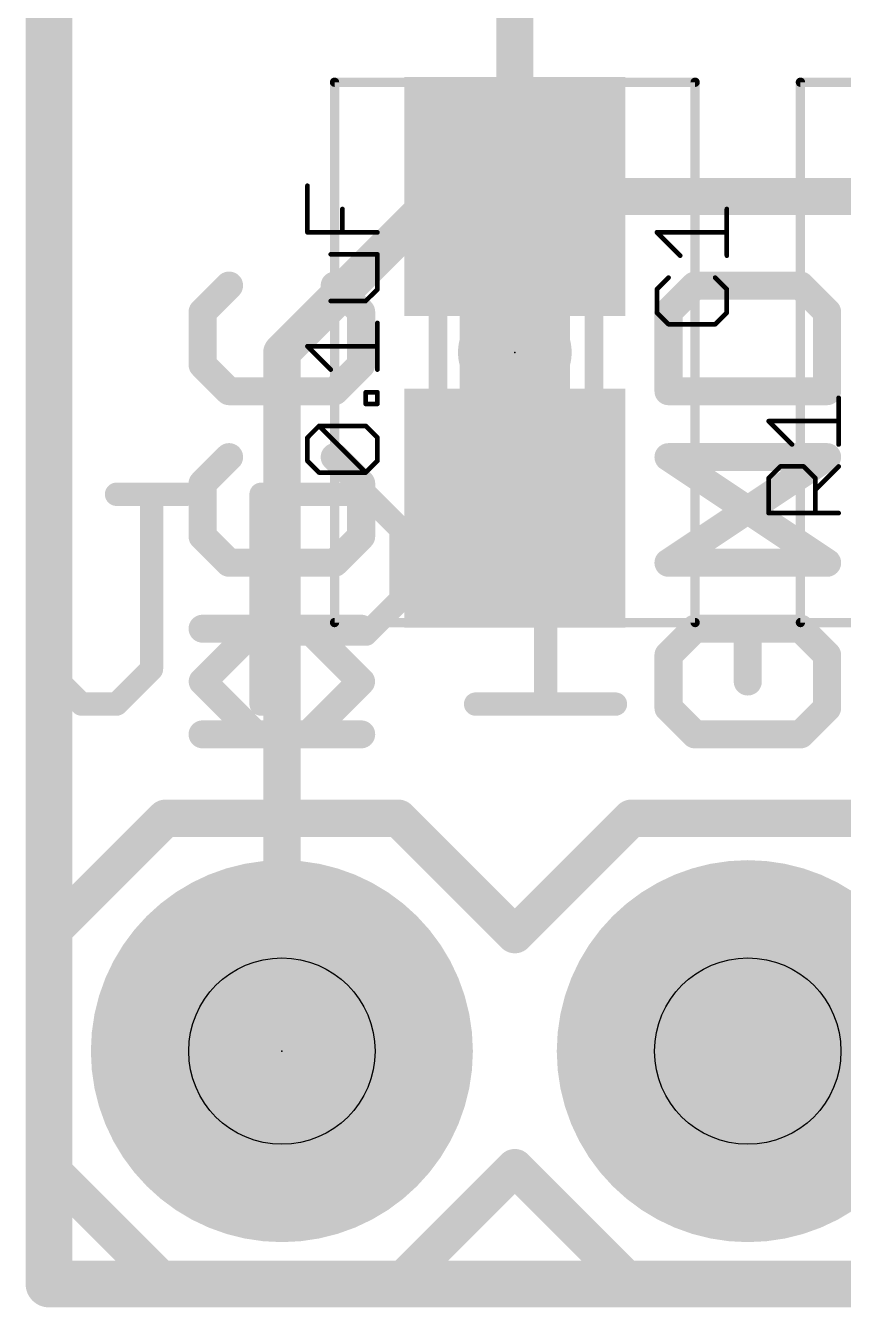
# Model space of a CAD drawing. Extents: x -43 to 64, y -8 to 16.
# Drawn here: x -0.13 to 4.33, y -0.13 to 6.86 of the extents above; entities that cross this region are included whole.
import ezdxf

# ---------------------------------------------------------------- set-up
doc = ezdxf.new("R2010")
doc.units = 0
for name, color, linetype in [('1', 12, 'CONTINUOUS'), ('16', 132, 'CONTINUOUS'), ('17', 110, 'CONTINUOUS'), ('20', 53, 'CONTINUOUS'), ('21', 41, 'CONTINUOUS'), ('22', 40, 'CONTINUOUS'), ('23', 53, 'CONTINUOUS'), ('25', 253, 'CONTINUOUS'), ('27', 253, 'CONTINUOUS'), ('29', 253, 'CONTINUOUS'), ('30', 253, 'CONTINUOUS'), ('31', 253, 'CONTINUOUS'), ('35', 253, 'CONTINUOUS'), ('39', 12, 'CONTINUOUS'), ('44', 253, 'CONTINUOUS'), ('51', 53, 'CONTINUOUS')]:
    doc.layers.add(name, color=color, linetype=linetype)

# ---------------------------------------------------------------- blocks, each defined once
blk = doc.blocks.new('RECT')
blk.add_solid([(-0.5, -0.5), (0.5, -0.5), (-0.5, 0.5), (0.5, 0.5)])
blk = doc.blocks.new('ROUNDP')
at = {"const_width": 0.5}
blk.add_lwpolyline([(0, -0.25, 1), (0, 0.25, 1), (0, -0.25)], format="xyb", dxfattribs=at)

msp = doc.modelspace()

# ---------------------------------------------------------------- linework, layer by layer
at = {"layer": '1'}
for points, const_width in [([(0, 0), (0, 15.24)], 0.254), ([(2.54, 7.62), (2.54, 5.93)], 0.2032), ([(2.12, 5.93), (1.27, 5.08)], 0.2032), ([(2.54, 5.93), (2.12, 5.93)], 0.2032), ([(5.08, 5.93), (2.54, 5.93)], 0.2032), ([(1.27, 5.08), (1.27, 1.27)], 0.2032), ([(15.24, 0), (0, 0)], 0.254)]:
    msp.add_lwpolyline(points, dxfattribs=dict(at, const_width=const_width))
for points, const_width in [([(2.12, 5.9808, 1), (2.12, 5.8792)], 0.1016), ([(2.1559, 5.8941, 1), (2.0841, 5.9659)], 0.1016), ([(2.54, 5.9808, 1), (2.54, 5.8792)], 0.1016), ([(2.54, 5.8792, 1), (2.54, 5.9808)], 0.1016), ([(2.4892, 5.93, 1), (2.5908, 5.93)], 0.1016), ([(1.3208, 5.08, 1), (1.2192, 5.08)], 0.1016), ([(1.2341, 5.1159, 1), (1.3059, 5.0441)], 0.1016), ([(1.2192, 1.27, 1), (1.3208, 1.27)], 0.1016), ([(0, 0.0635, 1), (0, -0.0635)], 0.127), ([(-0.0635, 0, 1), (0.0635, 0)], 0.127)]:
    msp.add_lwpolyline(points, format="xyb", dxfattribs=dict(at, const_width=const_width))
at = {"layer": '16', "const_width": 0.254}
for points in [[(0, 0), (0, 15.24)], [(15.24, 0), (0, 0)]]:
    msp.add_lwpolyline(points, dxfattribs=at)
at = {"layer": '16', "const_width": 0.127}
for points in [[(0, 0.0635, 1), (0, -0.0635)], [(-0.0635, 0, 1), (0.0635, 0)]]:
    msp.add_lwpolyline(points, format="xyb", dxfattribs=at)
at = {"layer": '20', "const_width": 0.2032}
for points in [[(0, 15.24), (0, 0)], [(0, 0), (15.24, 0)]]:
    msp.add_lwpolyline(points, dxfattribs=at)
at = {"layer": '20', "const_width": 0.1016}
for points in [[(0, 0.0508, 1), (0, -0.0508)], [(-0.0508, 0, 1), (0.0508, 0)]]:
    msp.add_lwpolyline(points, format="xyb", dxfattribs=at)
at = {"layer": '21'}
for points, const_width in [([(0.9815, 5.4445), (0.8375, 5.3004)], 0.1524), ([(1.7018, 5.3004), (1.5577, 5.4445)], 0.1524), ([(3.5215, 5.4445), (3.3775, 5.3004)], 0.1524), ([(4.0977, 5.4445), (3.5215, 5.4445)], 0.1524), ([(4.2418, 5.3004), (4.0977, 5.4445)], 0.1524), ([(0.8375, 5.3004), (0.8375, 5.0123)], 0.1524), ([(1.7018, 5.0123), (1.7018, 5.3004)], 0.1524), ([(2.5705, 5.08), (2.5095, 5.08)], 0.5588), ([(3.3775, 5.3004), (3.3775, 4.8682)], 0.1524), ([(4.2418, 4.8682), (4.2418, 5.3004)], 0.1524), ([(0.8375, 5.0123), (0.9815, 4.8682)], 0.1524), ([(1.5577, 4.8682), (1.7018, 5.0123)], 0.1524), ([(0.9815, 4.8682), (1.5577, 4.8682)], 0.1524), ([(3.3775, 4.8682), (4.2418, 4.8682)], 0.1524), ([(0.9815, 4.5089), (0.8375, 4.3649)], 0.1524), ([(1.7018, 4.3649), (1.5577, 4.5089)], 0.1524), ([(3.3775, 3.9327), (4.2418, 4.5089)], 0.1524), ([(4.2418, 4.5089), (3.3775, 4.5089)], 0.1524), ([(0.8375, 4.3649), (0.8375, 4.0768)], 0.1524), ([(1.7018, 4.0768), (1.7018, 4.3649)], 0.1524), ([(0.8375, 4.0768), (0.9815, 3.9327)], 0.1524), ([(1.5577, 3.9327), (1.7018, 4.0768)], 0.1524), ([(0.9815, 3.9327), (1.5577, 3.9327)], 0.1524), ([(4.2418, 3.9327), (3.3775, 3.9327)], 0.1524), ([(1.4137, 3.5734), (0.8375, 3.5734)], 0.1524), ([(1.7018, 3.2853), (1.4137, 3.5734)], 0.1524), ([(3.5215, 3.5734), (3.3775, 3.4294)], 0.1524), ([(4.0977, 3.5734), (3.8096, 3.5734)], 0.1524), ([(3.8096, 3.5734), (3.8096, 3.2853)], 0.1524), ([(4.2418, 3.4294), (4.0977, 3.5734)], 0.1524), ([(3.3775, 3.4294), (3.3775, 3.1413)], 0.1524), ([(4.2418, 3.1413), (4.2418, 3.4294)], 0.1524), ([(1.4137, 2.9972), (1.7018, 3.2853)], 0.1524), ([(3.3775, 3.1413), (3.5215, 2.9972)], 0.1524), ([(4.0977, 2.9972), (4.2418, 3.1413)], 0.1524), ([(0.8375, 2.9972), (1.4137, 2.9972)], 0.1524), ([(3.5215, 2.9972), (4.0977, 2.9972)], 0.1524), ([(0.635, 2.54), (0, 1.905)], 0.2032), ([(0.635, 2.54), (1.905, 2.54)], 0.2032), ([(1.905, 2.54), (2.54, 1.905)], 0.2032), ([(2.54, 1.905), (3.175, 2.54)], 0.2032), ([(3.175, 2.54), (4.445, 2.54)], 0.2032), ([(0, 1.905), (0, 0.635)], 0.2032), ([(0, 0.635), (0.635, 0)], 0.2032), ([(2.54, 0.635), (1.905, 0)], 0.2032), ([(3.175, 0), (2.54, 0.635)], 0.2032), ([(1.905, 0), (0.635, 0)], 0.2032), ([(4.445, 0), (3.175, 0)], 0.2032)]:
    msp.add_lwpolyline(points, dxfattribs=dict(at, const_width=const_width))
for points, const_width in [([(1.0085, 5.4175, 1), (0.9546, 5.4714)], 0.0762), ([(1.5847, 5.4714, 1), (1.5308, 5.4175)], 0.0762), ([(3.5215, 5.4826, 1), (3.5215, 5.4064)], 0.0762), ([(3.5485, 5.4175, 1), (3.4946, 5.4714)], 0.0762), ([(4.1247, 5.4714, 1), (4.0708, 5.4175)], 0.0762), ([(4.0977, 5.4064, 1), (4.0977, 5.4826)], 0.0762), ([(0.8756, 5.3004, 1), (0.7994, 5.3004)], 0.0762), ([(0.8105, 5.3273, 1), (0.8644, 5.2735)], 0.0762), ([(1.7399, 5.3004, 1), (1.6637, 5.3004)], 0.0762), ([(1.6749, 5.2735, 1), (1.7287, 5.3273)], 0.0762), ([(2.5095, 5.2197, 1), (2.5095, 4.9403)], 0.2794), ([(2.5705, 4.9403, 1), (2.5705, 5.2197)], 0.2794), ([(3.4156, 5.3004, 1), (3.3394, 5.3004)], 0.0762), ([(3.3505, 5.3273, 1), (3.4044, 5.2735)], 0.0762), ([(4.2799, 5.3004, 1), (4.2037, 5.3004)], 0.0762), ([(4.2149, 5.2735, 1), (4.2687, 5.3273)], 0.0762), ([(0.8644, 5.0392, 1), (0.8105, 4.9854)], 0.0762), ([(0.7994, 5.0123, 1), (0.8756, 5.0123)], 0.0762), ([(1.6637, 5.0123, 1), (1.7399, 5.0123)], 0.0762), ([(1.7287, 4.9854, 1), (1.6749, 5.0392)], 0.0762), ([(0.9815, 4.9063, 1), (0.9815, 4.8301)], 0.0762), ([(0.9546, 4.8413, 1), (1.0085, 4.8952)], 0.0762), ([(1.5308, 4.8952, 1), (1.5847, 4.8413)], 0.0762), ([(1.5577, 4.8301, 1), (1.5577, 4.9063)], 0.0762), ([(3.3775, 4.9063, 1), (3.3775, 4.8301)], 0.0762), ([(3.3394, 4.8682, 1), (3.4156, 4.8682)], 0.0762), ([(4.2037, 4.8682, 1), (4.2799, 4.8682)], 0.0762), ([(4.2418, 4.8301, 1), (4.2418, 4.9063)], 0.0762), ([(1.0085, 4.482, 1), (0.9546, 4.5359)], 0.0762), ([(1.5847, 4.5359, 1), (1.5308, 4.482)], 0.0762), ([(3.3775, 4.547, 1), (3.3775, 4.4708)], 0.0762), ([(4.2629, 4.4772, 1), (4.2207, 4.5406)], 0.0762), ([(4.2418, 4.4708, 1), (4.2418, 4.547)], 0.0762), ([(0.8105, 4.3918, 1), (0.8644, 4.3379)], 0.0762), ([(0.8756, 4.3649, 1), (0.7994, 4.3649)], 0.0762), ([(1.7399, 4.3649, 1), (1.6637, 4.3649)], 0.0762), ([(1.6749, 4.3379, 1), (1.7287, 4.3918)], 0.0762), ([(0.8644, 4.1037, 1), (0.8105, 4.0498)], 0.0762), ([(1.7287, 4.0498, 1), (1.6749, 4.1037)], 0.0762), ([(0.7994, 4.0768, 1), (0.8756, 4.0768)], 0.0762), ([(1.6637, 4.0768, 1), (1.7399, 4.0768)], 0.0762), ([(0.9815, 3.9708, 1), (0.9815, 3.8946)], 0.0762), ([(0.9546, 3.9058, 1), (1.0085, 3.9597)], 0.0762), ([(1.5308, 3.9597, 1), (1.5847, 3.9058)], 0.0762), ([(1.5577, 3.8946, 1), (1.5577, 3.9708)], 0.0762), ([(3.3563, 3.9644, 1), (3.3986, 3.901)], 0.0762), ([(3.3775, 3.9708, 1), (3.3775, 3.8946)], 0.0762), ([(4.2418, 3.8946, 1), (4.2418, 3.9708)], 0.0762), ([(0.8375, 3.6115, 1), (0.8375, 3.5353)], 0.0762), ([(1.4406, 3.6004, 1), (1.3867, 3.5465)], 0.0762), ([(1.4137, 3.5353, 1), (1.4137, 3.6115)], 0.0762), ([(3.5485, 3.5465, 1), (3.4946, 3.6004)], 0.0762), ([(3.8096, 3.6115, 1), (3.8096, 3.5353)], 0.0762), ([(3.8477, 3.5734, 1), (3.7715, 3.5734)], 0.0762), ([(4.1247, 3.6004, 1), (4.0708, 3.5465)], 0.0762), ([(4.0977, 3.5353, 1), (4.0977, 3.6115)], 0.0762), ([(3.3505, 3.4563, 1), (3.4044, 3.4024)], 0.0762), ([(3.4156, 3.4294, 1), (3.3394, 3.4294)], 0.0762), ([(4.2799, 3.4294, 1), (4.2037, 3.4294)], 0.0762), ([(4.2149, 3.4024, 1), (4.2687, 3.4563)], 0.0762), ([(1.7287, 3.2584, 1), (1.6749, 3.3123)], 0.0762), ([(1.6749, 3.2584, 1), (1.7287, 3.3123)], 0.0762), ([(3.7715, 3.2853, 1), (3.8477, 3.2853)], 0.0762), ([(3.4044, 3.1682, 1), (3.3505, 3.1143)], 0.0762), ([(4.2687, 3.1143, 1), (4.2149, 3.1682)], 0.0762), ([(3.3394, 3.1413, 1), (3.4156, 3.1413)], 0.0762), ([(4.2037, 3.1413, 1), (4.2799, 3.1413)], 0.0762), ([(0.8375, 3.0353, 1), (0.8375, 2.9591)], 0.0762), ([(1.3867, 3.0241, 1), (1.4406, 2.9703)], 0.0762), ([(1.4137, 2.9591, 1), (1.4137, 3.0353)], 0.0762), ([(3.5215, 3.0353, 1), (3.5215, 2.9591)], 0.0762), ([(3.4946, 2.9703, 1), (3.5485, 3.0241)], 0.0762), ([(4.0708, 3.0241, 1), (4.1247, 2.9703)], 0.0762), ([(4.0977, 2.9591, 1), (4.0977, 3.0353)], 0.0762), ([(0.635, 2.5908, 1), (0.635, 2.4892)], 0.1016), ([(0.6709, 2.5041, 1), (0.5991, 2.5759)], 0.1016), ([(1.9409, 2.5759, 1), (1.8691, 2.5041)], 0.1016), ([(1.905, 2.4892, 1), (1.905, 2.5908)], 0.1016), ([(3.175, 2.5908, 1), (3.175, 2.4892)], 0.1016), ([(3.2109, 2.5041, 1), (3.1391, 2.5759)], 0.1016), ([(0.0508, 1.905, 1), (-0.0508, 1.905)], 0.1016), ([(-0.0359, 1.9409, 1), (0.0359, 1.8691)], 0.1016), ([(2.5041, 1.9409, 1), (2.5759, 1.8691)], 0.1016), ([(2.5041, 1.8691, 1), (2.5759, 1.9409)], 0.1016), ([(0.0359, 0.6709, 1), (-0.0359, 0.5991)], 0.1016), ([(2.5759, 0.6709, 1), (2.5041, 0.5991)], 0.1016), ([(2.5759, 0.5991, 1), (2.5041, 0.6709)], 0.1016), ([(-0.0508, 0.635, 1), (0.0508, 0.635)], 0.1016), ([(0.635, 0.0508, 1), (0.635, -0.0508)], 0.1016), ([(0.5991, -0.0359, 1), (0.6709, 0.0359)], 0.1016), ([(1.8691, 0.0359, 1), (1.9409, -0.0359)], 0.1016), ([(1.905, -0.0508, 1), (1.905, 0.0508)], 0.1016), ([(3.175, 0.0508, 1), (3.175, -0.0508)], 0.1016), ([(3.1391, -0.0359, 1), (3.2109, 0.0359)], 0.1016)]:
    msp.add_lwpolyline(points, format="xyb", dxfattribs=dict(at, const_width=const_width))
at = {"layer": '22', "const_width": 0.1524}
for points in [[(0.8382, 5.3004), (0.9823, 5.4445)], [(1.5585, 5.4445), (1.7025, 5.3004)], [(3.3782, 5.3004), (3.5223, 5.4445)], [(3.5223, 5.4445), (4.0985, 5.4445)], [(4.0985, 5.4445), (4.2425, 5.3004)], [(0.8382, 5.0123), (0.8382, 5.3004)], [(1.7025, 5.3004), (1.7025, 5.0123)], [(3.3782, 4.8682), (3.3782, 5.3004)], [(4.2425, 5.3004), (4.2425, 4.8682)], [(0.9823, 4.8682), (0.8382, 5.0123)], [(1.7025, 5.0123), (1.5585, 4.8682)], [(1.5585, 4.8682), (0.9823, 4.8682)], [(4.2425, 4.8682), (3.3782, 4.8682)], [(0.8382, 4.3649), (0.9823, 4.5089)], [(1.5585, 4.5089), (1.7025, 4.3649)], [(4.2425, 3.9327), (3.3782, 4.5089)], [(3.3782, 4.5089), (4.2425, 4.5089)], [(0.8382, 4.0768), (0.8382, 4.3649)], [(1.7025, 4.3649), (1.7025, 4.0768)], [(0.9823, 3.9327), (0.8382, 4.0768)], [(1.7025, 4.0768), (1.5585, 3.9327)], [(1.5585, 3.9327), (0.9823, 3.9327)], [(3.3782, 3.9327), (4.2425, 3.9327)], [(0.8382, 3.2853), (1.1263, 3.5734)], [(1.1263, 3.5734), (1.7025, 3.5734)], [(3.3782, 3.4294), (3.5223, 3.5734)], [(3.5223, 3.5734), (3.8104, 3.5734)], [(3.8104, 3.5734), (3.8104, 3.2853)], [(4.0985, 3.5734), (4.2425, 3.4294)], [(3.3782, 3.1413), (3.3782, 3.4294)], [(4.2425, 3.4294), (4.2425, 3.1413)], [(1.1263, 2.9972), (0.8382, 3.2853)], [(3.5223, 2.9972), (3.3782, 3.1413)], [(4.2425, 3.1413), (4.0985, 2.9972)], [(1.7025, 2.9972), (1.1263, 2.9972)], [(4.0985, 2.9972), (3.5223, 2.9972)]]:
    msp.add_lwpolyline(points, dxfattribs=at)
at = {"layer": '22', "const_width": 0.0762}
for points in [[(1.0092, 5.4175, 1), (0.9553, 5.4714)], [(1.5854, 5.4714, 1), (1.5315, 5.4175)], [(3.5223, 5.4826, 1), (3.5223, 5.4064)], [(3.5492, 5.4175, 1), (3.4953, 5.4714)], [(4.1254, 5.4714, 1), (4.0715, 5.4175)], [(4.0985, 5.4064, 1), (4.0985, 5.4826)], [(0.8763, 5.3004, 1), (0.8001, 5.3004)], [(0.8113, 5.3273, 1), (0.8651, 5.2735)], [(1.7406, 5.3004, 1), (1.6644, 5.3004)], [(1.6756, 5.2735, 1), (1.7295, 5.3273)], [(3.4163, 5.3004, 1), (3.3401, 5.3004)], [(3.3513, 5.3273, 1), (3.4051, 5.2735)], [(4.2806, 5.3004, 1), (4.2044, 5.3004)], [(4.2156, 5.2735, 1), (4.2695, 5.3273)], [(0.8001, 5.0123, 1), (0.8763, 5.0123)], [(0.8651, 5.0392, 1), (0.8113, 4.9854)], [(1.6644, 5.0123, 1), (1.7406, 5.0123)], [(1.7295, 4.9854, 1), (1.6756, 5.0392)], [(0.9823, 4.9063, 1), (0.9823, 4.8301)], [(0.9553, 4.8413, 1), (1.0092, 4.8952)], [(1.5315, 4.8952, 1), (1.5854, 4.8413)], [(1.5585, 4.8301, 1), (1.5585, 4.9063)], [(3.3782, 4.9063, 1), (3.3782, 4.8301)], [(3.3401, 4.8682, 1), (3.4163, 4.8682)], [(4.2044, 4.8682, 1), (4.2806, 4.8682)], [(4.2425, 4.8301, 1), (4.2425, 4.9063)], [(1.0092, 4.482, 1), (0.9553, 4.5359)], [(1.5854, 4.5359, 1), (1.5315, 4.482)], [(3.3993, 4.5406, 1), (3.3571, 4.4772)], [(3.3782, 4.547, 1), (3.3782, 4.4708)], [(4.2425, 4.4708, 1), (4.2425, 4.547)], [(0.8763, 4.3649, 1), (0.8001, 4.3649)], [(0.8113, 4.3918, 1), (0.8651, 4.3379)], [(1.7406, 4.3649, 1), (1.6644, 4.3649)], [(1.6756, 4.3379, 1), (1.7295, 4.3918)], [(0.8651, 4.1037, 1), (0.8113, 4.0498)], [(1.7295, 4.0498, 1), (1.6756, 4.1037)], [(0.8001, 4.0768, 1), (0.8763, 4.0768)], [(1.6644, 4.0768, 1), (1.7406, 4.0768)], [(0.9823, 3.9708, 1), (0.9823, 3.8946)], [(0.9553, 3.9058, 1), (1.0092, 3.9597)], [(1.5315, 3.9597, 1), (1.5854, 3.9058)], [(1.5585, 3.8946, 1), (1.5585, 3.9708)], [(3.3782, 3.9708, 1), (3.3782, 3.8946)], [(4.2214, 3.901, 1), (4.2637, 3.9644)], [(4.2425, 3.8946, 1), (4.2425, 3.9708)], [(1.1263, 3.6115, 1), (1.1263, 3.5353)], [(1.1533, 3.5465, 1), (1.0994, 3.6004)], [(1.7025, 3.5353, 1), (1.7025, 3.6115)], [(3.5223, 3.6115, 1), (3.5223, 3.5353)], [(3.5492, 3.5465, 1), (3.4953, 3.6004)], [(3.8485, 3.5734, 1), (3.7723, 3.5734)], [(3.8104, 3.5353, 1), (3.8104, 3.6115)], [(4.1254, 3.6004, 1), (4.0715, 3.5465)], [(3.4163, 3.4294, 1), (3.3401, 3.4294)], [(3.3513, 3.4563, 1), (3.4051, 3.4024)], [(4.2806, 3.4294, 1), (4.2044, 3.4294)], [(4.2156, 3.4024, 1), (4.2695, 3.4563)], [(0.8651, 3.3123, 1), (0.8113, 3.2584)], [(0.8113, 3.3123, 1), (0.8651, 3.2584)], [(3.7723, 3.2853, 1), (3.8485, 3.2853)], [(3.4051, 3.1682, 1), (3.3513, 3.1143)], [(4.2695, 3.1143, 1), (4.2156, 3.1682)], [(3.3401, 3.1413, 1), (3.4163, 3.1413)], [(4.2044, 3.1413, 1), (4.2806, 3.1413)], [(1.1263, 3.0353, 1), (1.1263, 2.9591)], [(1.0994, 2.9703, 1), (1.1533, 3.0241)], [(1.7025, 2.9591, 1), (1.7025, 3.0353)], [(3.5223, 3.0353, 1), (3.5223, 2.9591)], [(3.4953, 2.9703, 1), (3.5492, 3.0241)], [(4.0715, 3.0241, 1), (4.1254, 2.9703)], [(4.0985, 2.9591, 1), (4.0985, 3.0353)]]:
    msp.add_lwpolyline(points, format="xyb", dxfattribs=at)
at = {"layer": '23'}
for p in [(2.54, 5.08), (1.27, 1.27)]:
    msp.add_point(p, dxfattribs=at)
at = {"layer": '25'}
for points, const_width in [([(3.6957, 5.6075), (3.6957, 5.8617)], 0.0254), ([(3.4415, 5.6075), (3.3144, 5.7346)], 0.0254), ([(3.3144, 5.7346), (3.6957, 5.7346)], 0.0254), ([(3.3779, 5.4875), (3.3144, 5.4239)], 0.0254), ([(3.6957, 5.4239), (3.6321, 5.4875)], 0.0254), ([(3.3144, 5.4239), (3.3144, 5.2968)], 0.0254), ([(3.6957, 5.2968), (3.6957, 5.4239)], 0.0254), ([(3.3144, 5.2968), (3.3779, 5.2333)], 0.0254), ([(3.3779, 5.2333), (3.6321, 5.2333)], 0.0254), ([(3.6321, 5.2333), (3.6957, 5.2968)], 0.0254), ([(4.3053, 4.5779), (4.3053, 4.8321)], 0.0254), ([(4.0511, 4.5779), (3.924, 4.705)], 0.0254), ([(3.924, 4.705), (4.3053, 4.705)], 0.0254), ([(3.924, 4.3944), (3.9875, 4.4579)], 0.0254), ([(3.924, 4.2037), (3.924, 4.3944)], 0.0254), ([(3.9875, 4.4579), (4.1146, 4.4579)], 0.0254), ([(4.1146, 4.4579), (4.1782, 4.3944)], 0.0254), ([(4.1782, 4.3308), (4.3053, 4.4579)], 0.0254), ([(4.1782, 4.3944), (4.1782, 4.2037)], 0.0254), ([(0.3686, 4.3063), (0.75, 4.3063)], 0.127), ([(0.5593, 3.353), (0.5593, 4.3063)], 0.127), ([(1.1567, 3.1623), (1.1567, 4.3063)], 0.127), ([(1.1567, 4.3063), (1.7287, 4.3063)], 0.127), ([(1.7287, 4.3063), (1.9193, 4.1156)], 0.127), ([(2.3261, 3.925), (2.7074, 4.3063)], 0.127), ([(2.7074, 4.3063), (2.7074, 3.1623)], 0.127), ([(4.3053, 4.2037), (3.924, 4.2037)], 0.0254), ([(1.9193, 4.1156), (1.9193, 3.7343)], 0.127), ([(1.9193, 3.7343), (1.7287, 3.5436)], 0.127), ([(1.7287, 3.5436), (1.1567, 3.5436)], 0.127), ([(-0.0127, 3.353), (0.178, 3.1623)], 0.127), ([(0.3686, 3.1623), (0.5593, 3.353)], 0.127), ([(0.178, 3.1623), (0.3686, 3.1623)], 0.127), ([(2.3261, 3.1623), (3.0887, 3.1623)], 0.127)]:
    msp.add_lwpolyline(points, dxfattribs=dict(at, const_width=const_width))
for points, const_width in [([(3.702, 5.8617, 1), (3.6894, 5.8617)], 0.0127), ([(3.3189, 5.7391, 1), (3.3099, 5.7301)], 0.0127), ([(3.3144, 5.7409, 1), (3.3144, 5.7282)], 0.0127), ([(3.6957, 5.7282, 1), (3.6957, 5.7409)], 0.0127), ([(3.437, 5.603, 1), (3.446, 5.612)], 0.0127), ([(3.6894, 5.6075, 1), (3.702, 5.6075)], 0.0127), ([(3.3824, 5.483, 1), (3.3734, 5.492)], 0.0127), ([(3.6366, 5.492, 1), (3.6277, 5.483)], 0.0127), ([(3.3207, 5.4239, 1), (3.308, 5.4239)], 0.0127), ([(3.3099, 5.4284, 1), (3.3189, 5.4195)], 0.0127), ([(3.702, 5.4239, 1), (3.6894, 5.4239)], 0.0127), ([(3.6912, 5.4195, 1), (3.7002, 5.4284)], 0.0127), ([(3.308, 5.2968, 1), (3.3207, 5.2968)], 0.0127), ([(3.3189, 5.3013, 1), (3.3099, 5.2923)], 0.0127), ([(3.3779, 5.2396, 1), (3.3779, 5.2269)], 0.0127), ([(3.3734, 5.2288, 1), (3.3824, 5.2378)], 0.0127), ([(3.6277, 5.2378, 1), (3.6366, 5.2288)], 0.0127), ([(3.6321, 5.2269, 1), (3.6321, 5.2396)], 0.0127), ([(3.6894, 5.2968, 1), (3.702, 5.2968)], 0.0127), ([(3.7002, 5.2923, 1), (3.6912, 5.3013)], 0.0127), ([(4.3117, 4.8321, 1), (4.2989, 4.8321)], 0.0127), ([(3.924, 4.7114, 1), (3.924, 4.6987)], 0.0127), ([(3.9285, 4.7095, 1), (3.9195, 4.7005)], 0.0127), ([(4.3053, 4.6987, 1), (4.3053, 4.7114)], 0.0127), ([(4.0466, 4.5734, 1), (4.0556, 4.5824)], 0.0127), ([(4.2989, 4.5779, 1), (4.3117, 4.5779)], 0.0127), ([(3.9303, 4.3944, 1), (3.9176, 4.3944)], 0.0127), ([(3.9195, 4.3989, 1), (3.9285, 4.3899)], 0.0127), ([(3.9875, 4.4643, 1), (3.9875, 4.4516)], 0.0127), ([(3.992, 4.4534, 1), (3.983, 4.4624)], 0.0127), ([(4.1191, 4.4624, 1), (4.1101, 4.4534)], 0.0127), ([(4.1146, 4.4516, 1), (4.1146, 4.4643)], 0.0127), ([(4.1845, 4.3944, 1), (4.1718, 4.3944)], 0.0127), ([(4.1737, 4.3899, 1), (4.1827, 4.3989)], 0.0127), ([(4.3098, 4.4534, 1), (4.3008, 4.4624)], 0.0127), ([(0.3686, 4.338, 1), (0.3686, 4.2745)], 0.0635), ([(0.591, 4.3063, 1), (0.5275, 4.3063)], 0.0635), ([(0.75, 4.2745, 1), (0.75, 4.338)], 0.0635), ([(1.1884, 4.3063, 1), (1.1249, 4.3063)], 0.0635), ([(1.1567, 4.338, 1), (1.1567, 4.2745)], 0.0635), ([(1.7511, 4.3287, 1), (1.7062, 4.2838)], 0.0635), ([(1.7287, 4.2745, 1), (1.7287, 4.338)], 0.0635), ([(2.7392, 4.3063, 1), (2.6757, 4.3063)], 0.0635), ([(2.7299, 4.2838, 1), (2.685, 4.3287)], 0.0635), ([(4.1737, 4.3353, 1), (4.1827, 4.3263)], 0.0127), ([(3.924, 4.2101, 1), (3.924, 4.1974)], 0.0127), ([(3.9176, 4.2037, 1), (3.9303, 4.2037)], 0.0127), ([(4.1718, 4.2037, 1), (4.1845, 4.2037)], 0.0127), ([(4.3053, 4.1974, 1), (4.3053, 4.2101)], 0.0127), ([(1.9511, 4.1156, 1), (1.8876, 4.1156)], 0.0635), ([(1.8969, 4.0932, 1), (1.9418, 4.1381)], 0.0635), ([(2.3036, 3.9474, 1), (2.3485, 3.9025)], 0.0635), ([(1.9418, 3.7118, 1), (1.8969, 3.7567)], 0.0635), ([(1.8876, 3.7343, 1), (1.9511, 3.7343)], 0.0635), ([(1.1567, 3.5754, 1), (1.1567, 3.5119)], 0.0635), ([(1.7062, 3.5661, 1), (1.7511, 3.5212)], 0.0635), ([(1.7287, 3.5119, 1), (1.7287, 3.5754)], 0.0635), ([(0.0098, 3.3754, 1), (-0.0352, 3.3305)], 0.0635), ([(0.5275, 3.353, 1), (0.591, 3.353)], 0.0635), ([(0.5817, 3.3305, 1), (0.5368, 3.3754)], 0.0635), ([(0.178, 3.1941, 1), (0.178, 3.1305)], 0.0635), ([(0.1555, 3.1398, 1), (0.2004, 3.1848)], 0.0635), ([(0.3462, 3.1848, 1), (0.3911, 3.1398)], 0.0635), ([(0.3686, 3.1305, 1), (0.3686, 3.1941)], 0.0635), ([(2.3261, 3.1941, 1), (2.3261, 3.1305)], 0.0635), ([(3.0887, 3.1305, 1), (3.0887, 3.1941)], 0.0635), ([(1.1249, 3.1623, 1), (1.1884, 3.1623)], 0.0635), ([(2.6757, 3.1623, 1), (2.7392, 3.1623)], 0.0635)]:
    msp.add_lwpolyline(points, format="xyb", dxfattribs=dict(at, const_width=const_width))
at = {"layer": '27', "const_width": 0.0127}
for points in [[(1.4157, 5.9887, 1), (1.403, 5.9887)], [(1.6064, 5.8616, 1), (1.5937, 5.8616)], [(1.403, 5.7345, 1), (1.4157, 5.7345)], [(1.4094, 5.7408, 1), (1.4094, 5.7281)], [(1.5937, 5.7345, 1), (1.6064, 5.7345)], [(1.7907, 5.7281, 1), (1.7907, 5.7408)], [(1.5365, 5.6208, 1), (1.5365, 5.6081)], [(1.7971, 5.6145, 1), (1.7844, 5.6145)], [(1.7907, 5.6081, 1), (1.7907, 5.6208)], [(1.7844, 5.4238, 1), (1.7971, 5.4238)], [(1.7952, 5.4193, 1), (1.7862, 5.4283)], [(1.5365, 5.3666, 1), (1.5365, 5.3539)], [(1.7227, 5.3648, 1), (1.7316, 5.3558)], [(1.7271, 5.3539, 1), (1.7271, 5.3666)], [(1.7971, 5.2403, 1), (1.7844, 5.2403)], [(1.4139, 5.1177, 1), (1.4049, 5.1087)], [(1.4094, 5.1195, 1), (1.4094, 5.1068)], [(1.7907, 5.1068, 1), (1.7907, 5.1195)], [(1.532, 4.9816, 1), (1.541, 4.9906)], [(1.7844, 4.9861, 1), (1.7971, 4.9861)], [(1.7271, 4.8689, 1), (1.7271, 4.8562)], [(1.7335, 4.8625, 1), (1.7208, 4.8625)], [(1.7971, 4.8625, 1), (1.7844, 4.8625)], [(1.7907, 4.8562, 1), (1.7907, 4.8689)], [(1.7271, 4.8053, 1), (1.7271, 4.7926)], [(1.7208, 4.799, 1), (1.7335, 4.799)], [(1.7844, 4.799, 1), (1.7971, 4.799)], [(1.7907, 4.7926, 1), (1.7907, 4.8053)], [(1.4729, 4.6853, 1), (1.4729, 4.6726)], [(1.4774, 4.6835, 1), (1.4684, 4.6745)], [(1.4774, 4.6745, 1), (1.4684, 4.6835)], [(1.7316, 4.6835, 1), (1.7227, 4.6745)], [(1.7271, 4.6726, 1), (1.7271, 4.6853)], [(1.4157, 4.6154, 1), (1.403, 4.6154)], [(1.4049, 4.6199, 1), (1.4139, 4.6109)], [(1.7971, 4.6154, 1), (1.7844, 4.6154)], [(1.7862, 4.6109, 1), (1.7952, 4.6199)], [(1.403, 4.4883, 1), (1.4157, 4.4883)], [(1.4139, 4.4928, 1), (1.4049, 4.4838)], [(1.7844, 4.4883, 1), (1.7971, 4.4883)], [(1.7952, 4.4838, 1), (1.7862, 4.4928)], [(1.4729, 4.4311, 1), (1.4729, 4.4184)], [(1.4684, 4.4203, 1), (1.4774, 4.4293)], [(1.7227, 4.4293, 1), (1.7316, 4.4203)], [(1.7227, 4.4203, 1), (1.7316, 4.4293)], [(1.7271, 4.4184, 1), (1.7271, 4.4311)]]:
    msp.add_lwpolyline(points, format="xyb", dxfattribs=at)
at = {"layer": '27', "const_width": 0.0254}
for points in [[(1.4094, 5.7345), (1.4094, 5.9887)], [(1.6, 5.7345), (1.6, 5.8616)], [(1.7907, 5.7345), (1.4094, 5.7345)], [(1.7907, 5.6145), (1.5365, 5.6145)], [(1.7907, 5.4238), (1.7907, 5.6145)], [(1.7271, 5.3603), (1.7907, 5.4238)], [(1.5365, 5.3603), (1.7271, 5.3603)], [(1.7907, 4.9861), (1.7907, 5.2403)], [(1.5365, 4.9861), (1.4094, 5.1132)], [(1.4094, 5.1132), (1.7907, 5.1132)], [(1.7271, 4.799), (1.7271, 4.8625)], [(1.7271, 4.8625), (1.7907, 4.8625)], [(1.7907, 4.8625), (1.7907, 4.799)], [(1.7907, 4.799), (1.7271, 4.799)], [(1.4094, 4.6154), (1.4729, 4.679)], [(1.4729, 4.679), (1.7271, 4.679)], [(1.7271, 4.4248), (1.4729, 4.679)], [(1.7271, 4.679), (1.7907, 4.6154)], [(1.4094, 4.4883), (1.4094, 4.6154)], [(1.7907, 4.6154), (1.7907, 4.4883)], [(1.4729, 4.4248), (1.4094, 4.4883)], [(1.7907, 4.4883), (1.7271, 4.4248)], [(1.7271, 4.4248), (1.4729, 4.4248)]]:
    msp.add_lwpolyline(points, dxfattribs=at)
at = {"layer": '39', "const_width": 0.0508}
for points in [[(1.557, 3.607), (1.557, 6.553)], [(1.557, 6.553), (3.523, 6.553)], [(3.523, 6.553), (3.523, 3.607)], [(4.097, 3.607), (4.097, 6.553)], [(4.097, 6.553), (6.063, 6.553)], [(3.523, 3.607), (1.557, 3.607)], [(6.063, 3.607), (4.097, 3.607)]]:
    msp.add_lwpolyline(points, dxfattribs=at)
at = {"layer": '39', "const_width": 0.0254}
for points in [[(1.5697, 6.553, 1), (1.5443, 6.553)], [(1.557, 6.5657, 1), (1.557, 6.5403)], [(3.5357, 6.553, 1), (3.5103, 6.553)], [(3.523, 6.5403, 1), (3.523, 6.5657)], [(4.1097, 6.553, 1), (4.0843, 6.553)], [(4.097, 6.5657, 1), (4.097, 6.5403)], [(1.557, 3.6197, 1), (1.557, 3.5943)], [(1.5443, 3.607, 1), (1.5697, 3.607)], [(3.5103, 3.607, 1), (3.5357, 3.607)], [(3.523, 3.5943, 1), (3.523, 3.6197)], [(4.097, 3.6197, 1), (4.097, 3.5943)], [(4.0843, 3.607, 1), (4.1097, 3.607)]]:
    msp.add_lwpolyline(points, format="xyb", dxfattribs=at)
at = {"layer": '44'}
for centre in [(1.27, 1.27), (3.81, 1.27)]:
    msp.add_circle(centre, 0.508, dxfattribs=at)
at = {"layer": '51', "const_width": 0.1016}
for points in [[(2.121, 5.436), (2.121, 4.724)], [(2.972, 5.436), (2.972, 4.724)]]:
    msp.add_lwpolyline(points, dxfattribs=at)
at = {"layer": '51', "const_width": 0.0508}
for points in [[(2.1464, 5.436, 1), (2.0956, 5.436)], [(2.9974, 5.436, 1), (2.9466, 5.436)], [(2.0956, 4.724, 1), (2.1464, 4.724)], [(2.9466, 4.724, 1), (2.9974, 4.724)]]:
    msp.add_lwpolyline(points, format="xyb", dxfattribs=at)

# ---------------------------------------------------------------- block references
at = {"layer": '1', "xscale": 1.1, "rotation": 270}
for p in [(2.54, 5.93), (2.54, 4.23)]:
    msp.add_blockref('RECT', p, dxfattribs=at)
at = {"layer": '17', "xscale": 1.8796, "yscale": 1.8796, "rotation": 90}
for p in [(1.27, 1.27), (1.27, 1.27), (3.81, 1.27), (3.81, 1.27)]:
    msp.add_blockref('ROUNDP', p, dxfattribs=at)
at = {"layer": '29'}
for name, p, xscale, yscale, rotation in [('RECT', (2.54, 5.93), 1.3032, 1.2032, 270), ('RECT', (2.54, 4.23), 1.3032, 1.2032, 270), ('ROUNDP', (1.27, 1.27), 2.0828, 2.0828, 90), ('ROUNDP', (3.81, 1.27), 2.0828, 2.0828, 90)]:
    msp.add_blockref(name, p, dxfattribs=dict(at, xscale=xscale, yscale=yscale, rotation=rotation))
at = {"layer": '30', "xscale": 2.0828, "yscale": 2.0828, "rotation": 90}
for p in [(1.27, 1.27), (3.81, 1.27)]:
    msp.add_blockref('ROUNDP', p, dxfattribs=at)
at = {"layer": '31', "xscale": 1.1, "rotation": 270}
for p in [(2.54, 5.93), (2.54, 4.23)]:
    msp.add_blockref('RECT', p, dxfattribs=at)
at = {"layer": '35', "xscale": 0.3998, "yscale": 0.6, "rotation": 270}
msp.add_blockref('RECT', (2.54, 5.08), dxfattribs=at)
at = {"layer": '51', "xscale": 0.5001, "yscale": 0.95, "rotation": 270}
for p in [(2.5451, 5.6682), (2.5451, 4.4998)]:
    msp.add_blockref('RECT', p, dxfattribs=at)
at = {"layer": '51', "xscale": 0.508, "yscale": 0.508}
for p in [(1.27, 1.27), (3.81, 1.27)]:
    msp.add_blockref('RECT', p, dxfattribs=at)

doc.saveas('drawing.dxf')
